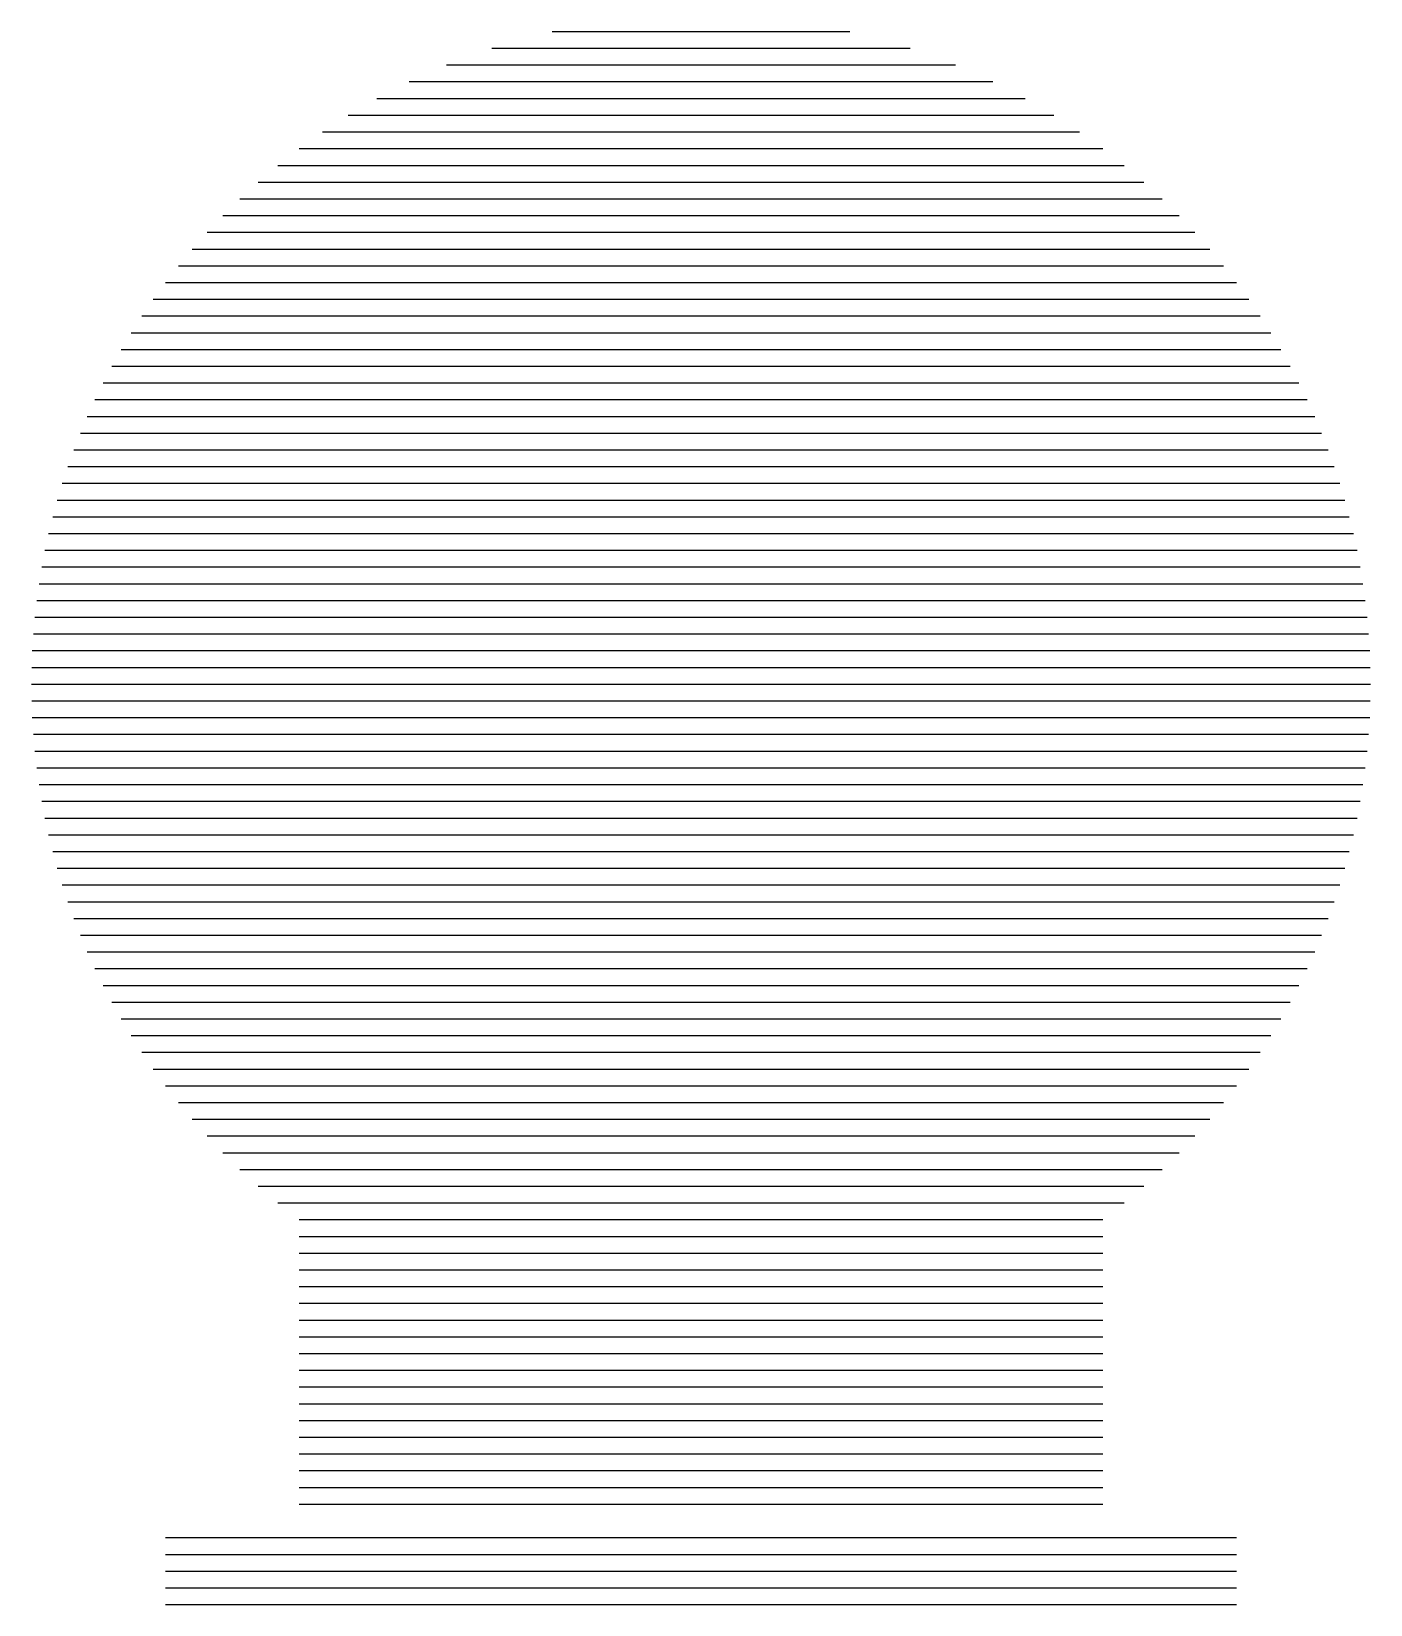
# Paper-space layout 'Layout1' of a CAD drawing. Extents: x 57 to 67, y 105.6 to 117.4.
import ezdxf

# ---------------------------------------------------------------- set-up
doc = ezdxf.new("R2010")
doc.units = 0
doc.header["$LTSCALE"] = 10
doc.layers.get('0').update_dxf_attribs({"linetype": 'CONTINUOUS'})
doc.layers.add('ROOD', color=1, linetype='CONTINUOUS')

# ---------------------------------------------------------------- blocks, each defined once
blk = doc.blocks.new('*X')
at = {"color": 0}
for p, q in [((60.889, 117.375), (63.111, 117.375)), ((60.439, 117.25), (63.561, 117.25)), ((60.1, 117.125), (63.9, 117.125)), ((59.821, 117), (64.179, 117)), ((59.579, 116.875), (64.421, 116.875)), ((59.366, 116.75), (64.634, 116.75)), ((59.174, 116.625), (64.826, 116.625)), ((59, 116.5), (65, 116.5)), ((58.84, 116.375), (65.16, 116.375)), ((58.693, 116.25), (65.307, 116.25)), ((58.556, 116.125), (65.444, 116.125)), ((58.429, 116), (65.571, 116)), ((58.311, 115.875), (65.689, 115.875)), ((58.2, 115.75), (65.8, 115.75)), ((58.097, 115.625), (65.903, 115.625)), ((58, 115.5), (66, 115.5)), ((57.909, 115.375), (66.091, 115.375)), ((57.824, 115.25), (66.176, 115.25)), ((57.744, 115.125), (66.256, 115.125)), ((57.67, 115), (66.33, 115)), ((57.6, 114.875), (66.4, 114.875)), ((57.535, 114.75), (66.465, 114.75)), ((57.474, 114.625), (66.526, 114.625)), ((57.417, 114.5), (66.583, 114.5)), ((57.365, 114.375), (66.635, 114.375)), ((57.316, 114.25), (66.684, 114.25)), ((57.271, 114.125), (66.729, 114.125)), ((57.23, 114), (66.77, 114)), ((57.193, 113.875), (66.807, 113.875)), ((57.159, 113.75), (66.841, 113.75)), ((57.128, 113.625), (66.872, 113.625)), ((57.101, 113.5), (66.899, 113.5)), ((57.077, 113.375), (66.923, 113.375)), ((57.057, 113.25), (66.943, 113.25)), ((57.039, 113.125), (66.961, 113.125)), ((57.025, 113), (66.975, 113)), ((57.014, 112.875), (66.986, 112.875)), ((57.006, 112.75), (66.994, 112.75)), ((57.002, 112.625), (66.998, 112.625)), ((57, 112.5), (67, 112.5)), ((57.002, 112.375), (66.998, 112.375)), ((57.006, 112.25), (66.994, 112.25)), ((57.014, 112.125), (66.986, 112.125)), ((57.025, 112), (66.975, 112)), ((57.039, 111.875), (66.961, 111.875)), ((57.057, 111.75), (66.943, 111.75)), ((57.077, 111.625), (66.923, 111.625)), ((57.101, 111.5), (66.899, 111.5)), ((57.128, 111.375), (66.872, 111.375)), ((57.159, 111.25), (66.841, 111.25)), ((57.193, 111.125), (66.807, 111.125)), ((57.23, 111), (66.77, 111)), ((57.271, 110.875), (66.729, 110.875)), ((57.316, 110.75), (66.684, 110.75)), ((57.365, 110.625), (66.635, 110.625)), ((57.417, 110.5), (66.583, 110.5)), ((57.474, 110.375), (66.526, 110.375)), ((57.535, 110.25), (66.465, 110.25)), ((57.6, 110.125), (66.4, 110.125)), ((57.67, 110), (66.33, 110)), ((57.744, 109.875), (66.256, 109.875)), ((57.824, 109.75), (66.176, 109.75)), ((57.909, 109.625), (66.091, 109.625)), ((58, 109.5), (66, 109.5)), ((58.097, 109.375), (65.903, 109.375)), ((58.2, 109.25), (65.8, 109.25)), ((58.311, 109.125), (65.689, 109.125)), ((58.429, 109), (65.571, 109)), ((58.556, 108.875), (65.444, 108.875)), ((58.693, 108.75), (65.307, 108.75)), ((58.84, 108.625), (65.16, 108.625)), ((59, 108.5), (65, 108.5)), ((59, 108.375), (59.174, 108.375)), ((59.174, 108.375), (64.826, 108.375)), ((64.826, 108.375), (65, 108.375)), ((59, 108.25), (59.366, 108.25)), ((59.366, 108.25), (64.634, 108.25)), ((64.634, 108.25), (65, 108.25)), ((59, 108.125), (59.579, 108.125)), ((59.579, 108.125), (64.421, 108.125)), ((64.421, 108.125), (65, 108.125)), ((59, 108), (59.821, 108)), ((59.821, 108), (64.179, 108)), ((64.179, 108), (65, 108)), ((59, 107.875), (60.1, 107.875)), ((60.1, 107.875), (63.9, 107.875)), ((63.9, 107.875), (65, 107.875)), ((59, 107.75), (60.439, 107.75)), ((60.439, 107.75), (63.561, 107.75)), ((63.561, 107.75), (65, 107.75)), ((59, 107.625), (60.889, 107.625)), ((60.889, 107.625), (63.111, 107.625)), ((63.111, 107.625), (65, 107.625)), ((59, 107.5), (65, 107.5)), ((59, 107.375), (65, 107.375)), ((59, 107.25), (65, 107.25)), ((59, 107.125), (65, 107.125)), ((59, 107), (65, 107)), ((59, 106.875), (65, 106.875)), ((59, 106.75), (65, 106.75)), ((59, 106.625), (65, 106.625)), ((59, 106.5), (65, 106.5)), ((59, 106.375), (65, 106.375)), ((58, 106.125), (66, 106.125)), ((58, 106), (66, 106)), ((58, 105.875), (66, 105.875)), ((58, 105.75), (66, 105.75)), ((58, 105.625), (66, 105.625))]:
    blk.add_line(p, q, dxfattribs=at)

psp = doc.layouts.get("Layout1")

# ---------------------------------------------------------------- block references
at = {"layer": 'ROOD', "color": 0}
psp.add_blockref('*X', (0, 0), dxfattribs=at)
psp.add_blockref('*X', (0, 0), dxfattribs=at)
psp.add_blockref('*X', (0, 0), dxfattribs=at)

doc.saveas('drawing.dxf')
